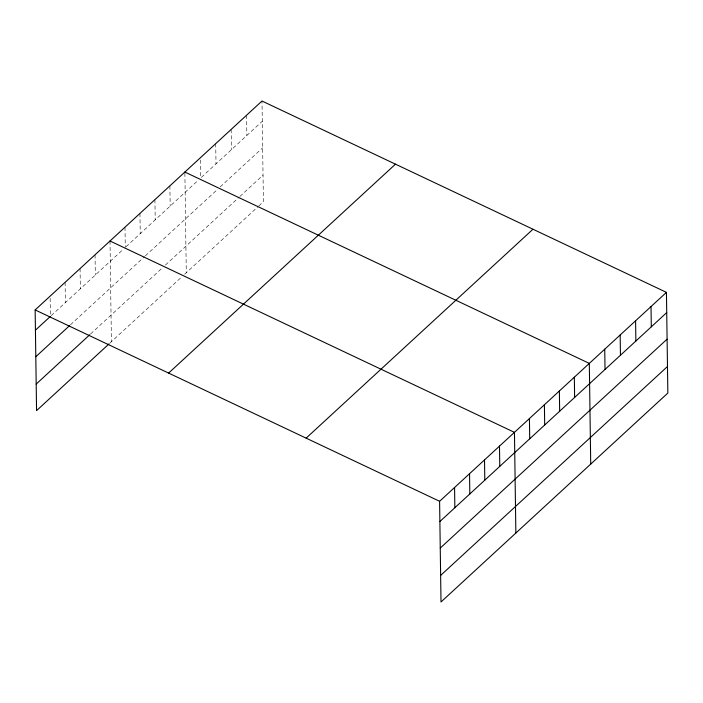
<?xml version="1.0" encoding="UTF-8"?>
<svg xmlns="http://www.w3.org/2000/svg" width="703" height="703" viewBox="0 0 703 703"><rect width="100%" height="100%" fill="white"/><g stroke="black" fill="none" stroke-linecap="round" stroke-linejoin="round"><path stroke-width="0.53" stroke-dasharray="3.52 2.64" d="M51.196 315.665L123.684 248.906M126.048 246.727L198.264 180.223M201.348 177.384L262.281 121.267M70.476 324.795L144.546 256.586M145.336 255.857L216.375 190.434M220.232 186.884L262.65 147.815M90.555 334.004L162.261 267.966M165.416 265.066L239.125 197.183M239.89 196.471L263.036 175.161M109.844 343.134L181.55 277.096M184.696 274.196L258.001 206.682M258.774 205.97L263.405 201.708L261.999 101.021M246.568 115.23L246.85 135.477M231.146 129.431L231.428 149.677M215.724 143.64L216.006 163.887M200.32 159.976L200.566 177.024M184.88 173.123L186.277 272.746M169.898 185.847L170.179 206.084M154.924 199.634L155.205 219.872M139.95 213.422L140.24 233.66M124.985 227.21L125.266 247.456M110.011 240.997L111.417 341.684M95.037 254.785L95.318 275.031M80.063 268.572L80.344 288.819M65.098 282.36L65.379 302.606M50.15 298.283L50.388 315.331"/><path stroke-width="1.05" d="M109.053 343.864L36.556 410.631L35.15 309.935L261.999 101.021L666.444 292.369L667.85 393.065L441.001 601.979L439.595 501.292L666.444 292.369M35.431 330.182L50.405 316.394M35.8 356.729L69.685 325.524M36.187 384.084L89.773 334.733M168.615 373.082L395.464 164.168M306.13 438.145L532.979 229.222M439.876 521.529L666.725 312.615M440.254 548.076L667.094 339.162M440.632 575.432L667.481 366.509M184.871 172.05L589.316 363.398L590.722 464.094M110.011 240.997L514.455 432.345L515.861 533.032M35.15 309.935L439.595 501.292M651.022 306.578L651.303 326.825M635.591 320.788L635.872 341.025M620.169 334.988L620.45 355.235M604.738 349.198L605.028 369.444M574.342 377.195L574.623 397.432M559.368 390.982L559.658 411.22M544.403 404.77L544.684 425.007M529.429 418.557L529.711 438.804M499.481 446.133L499.771 466.379M484.516 459.92L484.798 480.167M469.542 473.708L469.824 493.954M454.569 487.495L454.85 507.742"/></g></svg>
